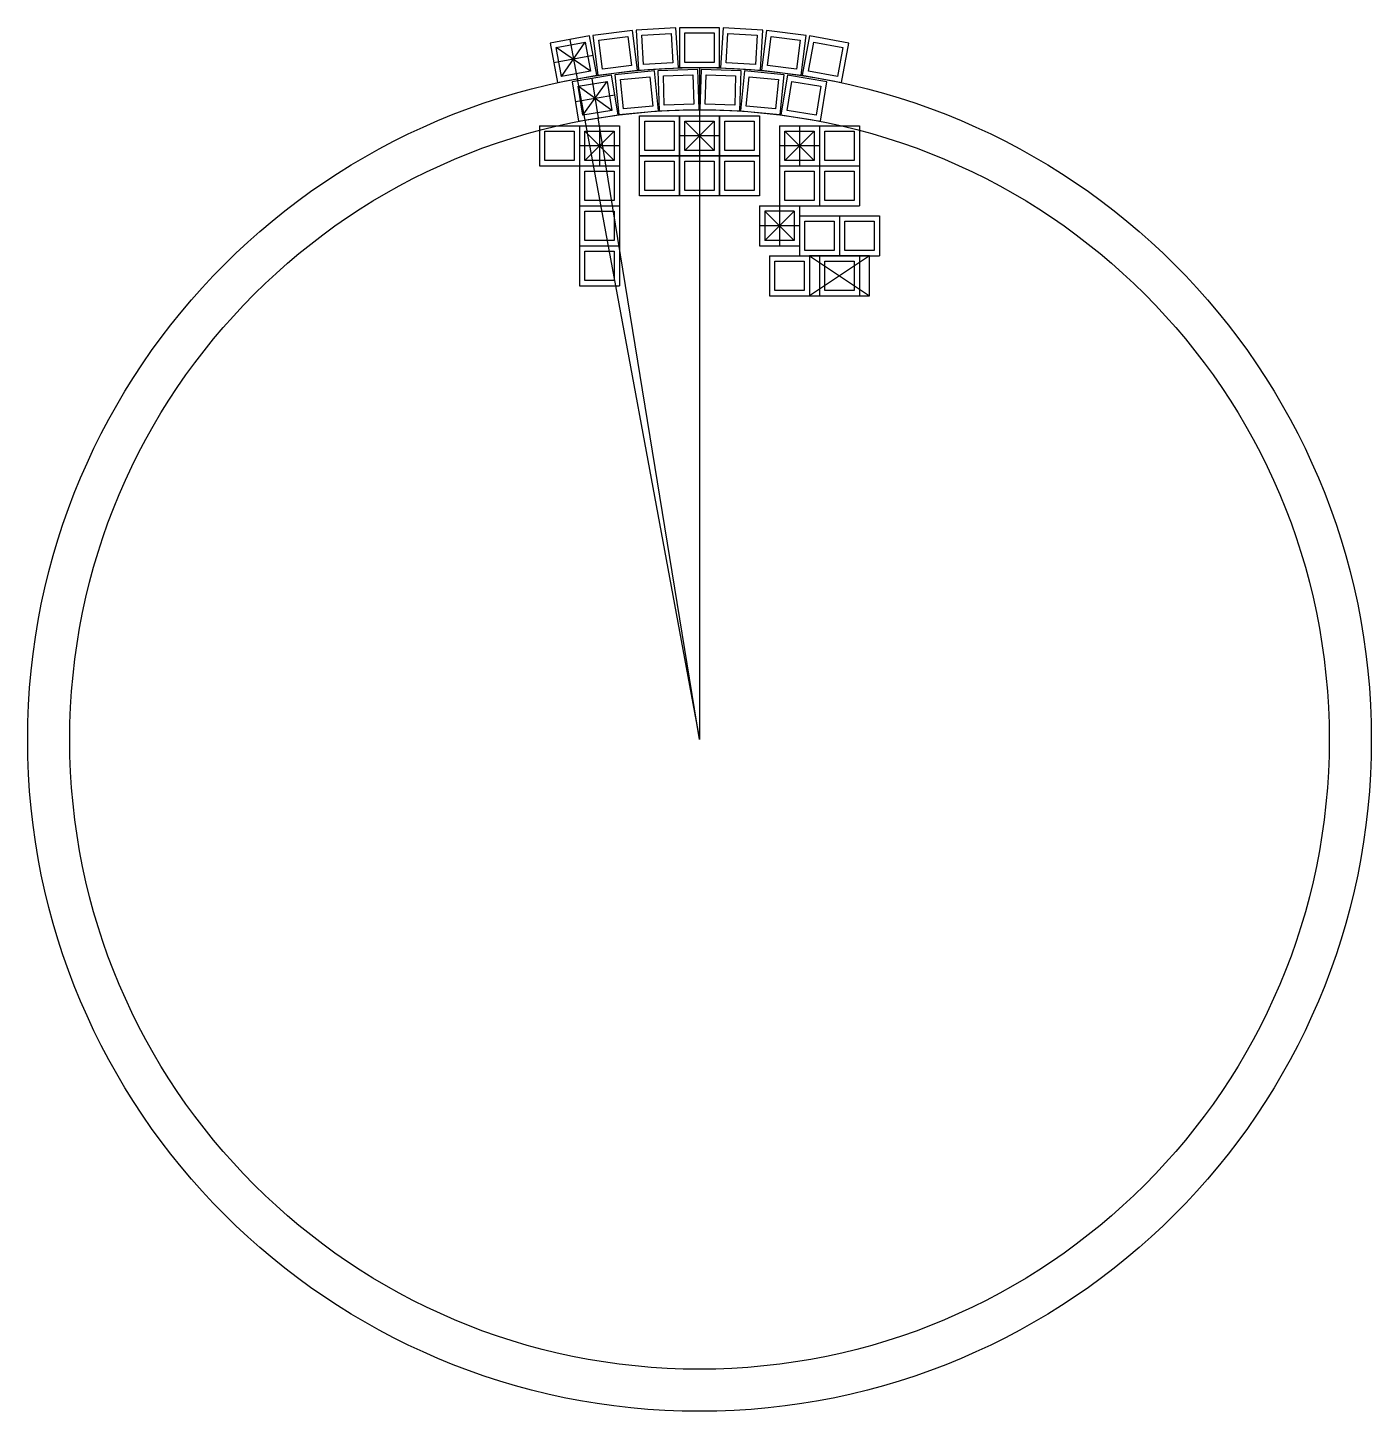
# Model space of a CAD drawing. Header units: millimetres. Extents: x -225 to 415, y -507 to 152.
import ezdxf

# ---------------------------------------------------------------- set-up
doc = ezdxf.new("R2010")
doc.units = ezdxf.units.MM
doc.layers.get('0').update_dxf_attribs({"linetype": 'CONTINUOUS'})

msp = doc.modelspace()

# ---------------------------------------------------------------- linework, layer by layer
for p, q in [((29.32, 128.9), (40.54, 145.21)), ((33.2, 146.42), (36.67, 127.69)), ((44.3, 138.79), (25.57, 135.32)), ((43.09, 131.45), (26.77, 142.66)), ((95, 133.05), (95, -187)), ((36.67, 127.69), (95, -187)), ((37.21, 124.28), (51.03, 126.53)), ((43.72, 127.9), (46.78, 109.1)), ((35.85, 116.97), (54.65, 120.03)), ((39.46, 110.47), (37.21, 124.28)), ((53.28, 112.72), (37.21, 124.28)), ((95, -187), (46.78, 109.1)), ((88, 107.6), (102, 93.6)), ((88, 93.6), (102, 107.6)), ((95, 110.13), (95, 91.08)), ((18.8, 105.37), (37.85, 105.37)), ((18.8, 105.37), (18.8, 86.32)), ((37.85, 105.37), (56.9, 105.37)), ((37.85, 105.37), (37.85, 86.32)), ((37.85, 105.37), (37.85, 86.32)), ((40.38, 102.84), (54.38, 88.84)), ((40.38, 88.84), (54.38, 102.84)), ((47.38, 105.37), (47.38, 86.32)), ((56.9, 105.37), (56.9, 86.32)), ((104.53, 100.6), (85.47, 100.6)), ((133.1, 105.37), (152.15, 105.37)), ((133.1, 105.37), (133.1, 86.32)), ((135.62, 102.84), (149.63, 88.84)), ((135.62, 88.84), (149.63, 102.84)), ((142.62, 105.37), (142.62, 86.32)), ((152.15, 105.37), (152.15, 86.32)), ((152.15, 105.37), (152.15, 86.32)), ((152.15, 105.37), (171.2, 105.37)), ((171.2, 105.37), (171.2, 86.32)), ((56.9, 95.84), (37.85, 95.84)), ((152.15, 95.84), (133.1, 95.84)), ((18.8, 86.32), (37.85, 86.32)), ((37.85, 86.32), (56.9, 86.32)), ((37.85, 86.32), (56.9, 86.32)), ((37.85, 86.32), (37.85, 67.27)), ((56.9, 86.32), (56.9, 67.27)), ((133.1, 86.32), (152.15, 86.32)), ((133.1, 86.32), (133.1, 67.27)), ((133.1, 86.32), (152.15, 86.32)), ((152.15, 86.32), (171.2, 86.32)), ((152.15, 86.32), (152.15, 67.27)), ((152.15, 86.32), (152.15, 67.27)), ((152.15, 86.32), (171.2, 86.32)), ((171.2, 86.32), (171.2, 67.27)), ((37.85, 67.27), (56.9, 67.27)), ((37.85, 67.27), (56.9, 67.27)), ((37.85, 67.27), (37.85, 48.22)), ((56.9, 67.27), (56.9, 48.22)), ((123.57, 67.27), (142.62, 67.27)), ((123.57, 67.27), (123.57, 48.22)), ((133.1, 67.27), (133.1, 48.22)), ((133.1, 67.27), (152.15, 67.27)), ((142.62, 67.27), (142.62, 48.22)), ((152.15, 67.27), (171.2, 67.27)), ((126.1, 64.74), (140.1, 50.74)), ((140.1, 64.74), (140.1, 50.74)), ((142.62, 62.5), (142.62, 43.45)), ((142.62, 62.5), (161.67, 62.5)), ((161.67, 62.5), (161.67, 43.45)), ((161.67, 62.5), (180.72, 62.5)), ((161.67, 62.5), (161.67, 43.45)), ((180.72, 62.5), (180.72, 43.45)), ((142.62, 57.74), (123.57, 57.74)), ((37.85, 48.22), (56.9, 48.22)), ((37.85, 48.22), (56.9, 48.22)), ((37.85, 48.22), (37.85, 29.17)), ((56.9, 48.22), (56.9, 29.17)), ((123.57, 48.22), (142.62, 48.22)), ((140.1, 50.74), (126.1, 50.74)), ((128.34, 43.45), (147.39, 43.45)), ((128.34, 43.45), (128.34, 24.4)), ((142.62, 43.45), (161.67, 43.45)), ((147.39, 43.45), (147.39, 24.4)), ((175.96, 43.45), (147.39, 24.4)), ((147.39, 43.45), (175.96, 24.4)), ((152.15, 43.45), (152.15, 24.4)), ((152.15, 43.45), (171.2, 43.45)), ((161.67, 43.45), (180.72, 43.45)), ((171.2, 43.45), (171.2, 24.4)), ((37.85, 29.17), (56.9, 29.17)), ((128.34, 24.4), (147.39, 24.4)), ((152.15, 24.4), (171.2, 24.4))]:
    msp.add_line(p, q)
for points in [[(64.79, 150.89), (65.95, 131.87), (84.97, 133.03), (83.8, 152.05)], [(85.47, 152.1), (85.47, 133.05), (104.53, 133.05), (104.53, 152.1)], [(106.2, 152.05), (105.03, 133.03), (124.05, 131.87), (125.21, 150.89)], [(27.3, 125.95), (46.03, 129.43), (42.56, 148.16), (23.83, 144.68)], [(43.09, 131.45), (29.32, 128.9), (26.77, 142.66), (40.54, 145.21)], [(44.21, 148.41), (46.54, 129.5), (65.44, 131.82), (63.12, 150.73)], [(62.63, 134.02), (48.73, 132.32), (47.03, 146.21), (60.92, 147.92)], [(82.29, 135.4), (68.32, 134.55), (67.46, 148.52), (81.44, 149.37)], [(102, 135.57), (88, 135.57), (88, 149.58), (102, 149.58)], [(121.68, 134.55), (107.71, 135.4), (108.56, 149.37), (122.54, 148.52)], [(126.88, 150.73), (124.56, 131.82), (143.46, 129.5), (145.79, 148.41)], [(141.27, 132.32), (127.37, 134.02), (129.08, 147.92), (142.97, 146.21)], [(147.44, 148.16), (143.97, 129.43), (162.7, 125.95), (166.17, 144.68)], [(160.68, 128.9), (146.91, 131.45), (149.46, 145.21), (163.23, 142.66)], [(75.18, 131.58), (75.8, 112.54), (94.84, 113.15), (94.22, 132.19)], [(95.78, 132.19), (95.16, 113.15), (114.2, 112.54), (114.82, 131.58)], [(34.31, 126.37), (37.38, 107.57), (56.18, 110.63), (53.12, 129.43)], [(53.28, 112.72), (39.46, 110.47), (51.03, 126.53)], [(54.66, 129.63), (56.51, 110.67), (75.47, 112.51), (73.62, 131.48)], [(72.71, 114.78), (58.77, 113.43), (57.42, 127.36), (71.35, 128.72)], [(92.23, 115.59), (78.24, 115.14), (77.79, 129.13), (91.78, 129.59)], [(111.76, 115.14), (97.77, 115.59), (98.22, 129.59), (112.21, 129.13)], [(116.38, 131.48), (114.53, 112.51), (133.49, 110.67), (135.34, 129.63)], [(131.23, 113.43), (117.29, 114.78), (118.65, 128.72), (132.58, 127.36)], [(136.88, 129.43), (133.82, 110.63), (152.62, 107.57), (155.69, 126.37)], [(150.54, 110.47), (136.72, 112.72), (138.97, 126.53), (152.79, 124.28)], [(66.43, 110.13), (85.47, 110.13), (85.47, 91.08), (66.43, 91.08)], [(82.95, 107.6), (82.95, 93.6), (68.95, 93.6), (68.95, 107.6)], [(85.47, 110.13), (104.53, 110.13), (104.53, 91.08), (85.47, 91.08)], [(88, 107.6), (102, 107.6), (102, 93.6), (88, 93.6)], [(104.53, 110.13), (123.57, 110.13), (123.57, 91.08), (104.53, 91.08)], [(121.05, 107.6), (121.05, 93.6), (107.05, 93.6), (107.05, 107.6)], [(21.33, 88.84), (21.33, 102.84), (35.33, 102.84), (35.33, 88.84)], [(54.38, 102.84), (54.38, 88.84), (40.38, 88.84), (40.38, 102.84)], [(149.63, 102.84), (149.63, 88.84), (135.62, 88.84), (135.62, 102.84)], [(168.67, 88.84), (154.67, 88.84), (154.67, 102.84), (168.67, 102.84)], [(66.43, 91.08), (85.47, 91.08), (85.47, 72.03), (66.43, 72.03)], [(82.95, 88.55), (82.95, 74.55), (68.95, 74.55), (68.95, 88.55)], [(85.47, 91.08), (104.53, 91.08), (104.53, 72.03), (85.47, 72.03)], [(102, 88.55), (102, 74.55), (88, 74.55), (88, 88.55)], [(104.53, 91.08), (123.57, 91.08), (123.57, 72.03), (104.53, 72.03)], [(121.05, 88.55), (121.05, 74.55), (107.05, 74.55), (107.05, 88.55)], [(40.38, 69.79), (40.38, 83.79), (54.38, 83.79), (54.38, 69.79)], [(149.63, 69.79), (135.62, 69.79), (135.62, 83.79), (149.63, 83.79)], [(168.67, 69.79), (154.67, 69.79), (154.67, 83.79), (168.67, 83.79)], [(40.38, 50.74), (40.38, 64.74), (54.38, 64.74), (54.38, 50.74)], [(126.1, 50.74), (140.1, 64.74), (126.1, 64.74)], [(159.15, 45.98), (145.15, 45.98), (145.15, 59.98), (159.15, 59.98)], [(178.2, 45.98), (164.2, 45.98), (164.2, 59.98), (178.2, 59.98)], [(40.38, 31.69), (40.38, 45.69), (54.38, 45.69), (54.38, 31.69)], [(130.86, 26.93), (130.86, 40.93), (144.86, 40.93), (144.86, 26.93)], [(175.96, 43.45), (147.39, 43.45), (147.39, 24.4), (175.96, 24.4)], [(154.67, 40.93), (168.67, 40.93), (168.67, 26.93), (154.67, 26.93)]]:
    msp.add_lwpolyline(points, close=True)
for radius in [320.05, 300]:
    msp.add_circle((95, -187), radius)

doc.saveas('drawing.dxf')
